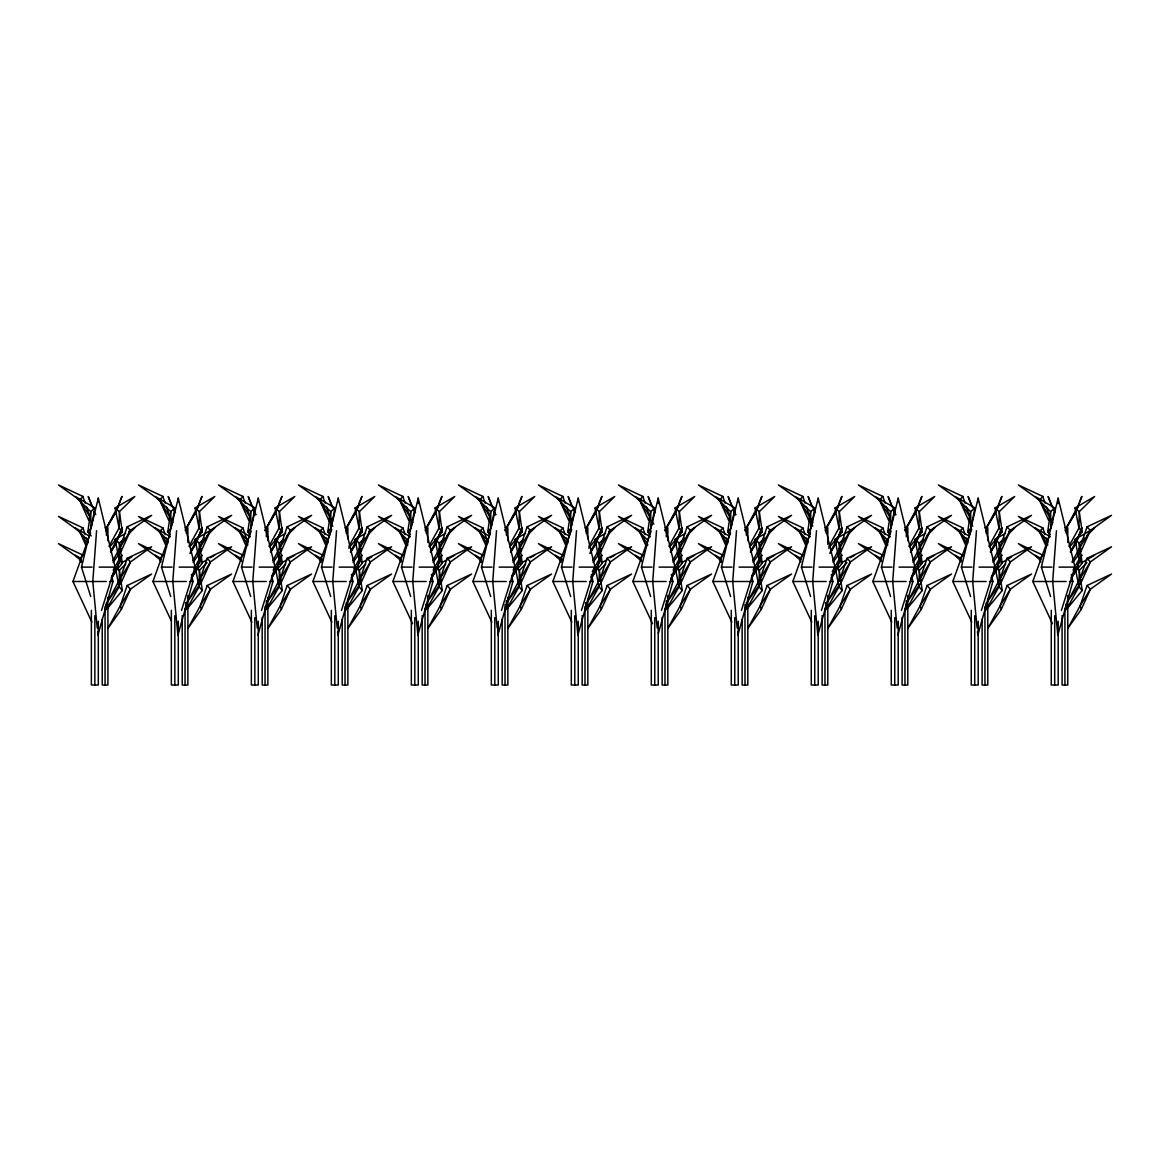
<?xml version="1.0" encoding="UTF-8"?>
<svg xmlns="http://www.w3.org/2000/svg" width="1170" height="1170" viewBox="0 0 1170 1170"><rect width="100%" height="100%" fill="white"/><g stroke="black" fill="none" stroke-linecap="round" stroke-linejoin="round"><path stroke-width="1.5" d="M279.191 552.211L279.045 559.494L273.166 570.156M279.264 548.569L279.381 543.114L283.228 539.311M599.113 581.271L599.332 570.346L605.753 564.028M839.08 581.271L839.299 570.346L846.992 562.77M919.108 552.211L918.962 559.494L913.083 570.156M919.181 548.569L919.298 543.114L923.145 539.311M919.064 581.271L919.298 570.346L925.704 564.028M96.584 530.727L92.796 581.505L97.242 627.968M176.568 530.727L172.794 581.505L177.913 635.105L192.977 581.505L191.427 574.441M256.552 530.727L252.778 581.505L257.224 627.968M336.55 530.727L332.763 581.505L337.209 627.968M416.535 530.727L412.761 581.505L417.88 635.105L432.944 581.505L431.394 574.441M496.519 530.727L492.745 581.505L497.191 627.968M576.517 530.727L572.744 581.505L577.863 635.105L592.927 581.505L591.376 574.441M656.502 530.727L652.728 581.505L657.174 627.968M736.5 530.727L732.712 581.505L737.159 627.968M816.484 530.727L812.711 581.505L817.83 635.105L832.894 581.505L831.344 574.441M896.469 530.727L892.695 581.505L897.141 627.968M976.467 530.727L972.679 581.505L977.125 627.968M1056.451 530.727L1052.678 581.505L1057.797 635.105L1072.861 581.505L1071.31 574.441M87.823 531.838L90.719 511.67L94.989 507.985L75.348 496.504L90.719 511.67L91.07 528.05L87.823 531.838L91.201 535.918M167.807 531.838L170.718 511.67L174.988 507.985L155.332 496.504L170.718 511.67L171.054 528.05L167.807 531.838L170.074 534.558M247.791 531.838L250.702 511.67L254.972 507.985L235.316 496.504L250.702 511.67L251.038 528.05L247.791 531.838L250.058 534.558M327.79 531.838L330.7 511.67L334.971 507.985L315.315 496.504L330.7 511.67L331.037 528.05L327.79 531.838L330.042 534.558M407.774 531.838L410.685 511.67L414.955 507.985L395.299 496.504L410.685 511.67L411.021 528.05L407.774 531.838L410.041 534.558M487.758 531.838L490.669 511.67L494.939 507.985L475.298 496.504L490.669 511.67L491.005 528.05L487.758 531.838L490.025 534.558M567.757 531.838L570.667 511.67L574.938 507.985L555.282 496.504L570.667 511.67L571.004 528.05L567.757 531.838L570.009 534.558M647.741 531.838L650.652 511.67L654.922 507.985L635.266 496.504L650.652 511.67L650.988 528.05L647.741 531.838L650.008 534.558M727.74 531.838L730.636 511.67L734.906 507.985L715.265 496.504L730.636 511.67L730.987 528.05L727.74 531.838L729.992 534.558M807.724 531.838L810.634 511.67L814.905 507.985L795.249 496.504L810.634 511.67L810.971 528.05L807.724 531.838L809.991 534.558M887.708 531.838L890.619 511.67L894.889 507.985L875.233 496.504L890.619 511.67L890.955 528.05L887.708 531.838L889.975 534.558M967.707 531.838L970.617 511.67L974.888 507.985L955.232 496.504L970.617 511.67L970.954 528.05L967.707 531.838L969.959 534.558M1047.691 531.838L1050.601 511.67L1054.872 507.985L1035.216 496.504L1050.601 511.67L1050.938 528.05L1047.691 531.838L1049.958 534.558M91.07 528.05L94.989 507.985M171.054 528.05L174.988 507.985M251.038 528.05L254.972 507.985M331.037 528.05L334.971 507.985M411.021 528.05L414.955 507.985M491.005 528.05L494.939 507.985M571.004 528.05L574.938 507.985M650.988 528.05L654.922 507.985M730.987 528.05L734.906 507.985M810.971 528.05L814.905 507.985M890.955 528.05L894.889 507.985M970.954 528.05L974.888 507.985M1050.938 528.05L1054.872 507.985M90.704 596.51L81.49 567.114L98.28 498.186L115.07 567.114L101.527 610.345M170.688 596.51L161.489 567.114L178.264 498.186L195.054 567.114L181.511 610.345M250.672 596.51L241.473 567.114L258.263 498.186L275.038 567.114L261.51 610.345M330.671 596.51L321.457 567.114L338.247 498.186L355.036 567.114L341.494 610.345M410.655 596.51L401.456 567.114L418.231 498.186L435.021 567.114L421.492 610.345M490.654 596.51L481.44 567.114L498.23 498.186L515.005 567.114L501.477 610.345M570.638 596.51L561.439 567.114L578.214 498.186L595.003 567.114L581.461 610.345M650.622 596.51L641.423 567.114L658.213 498.186L674.988 567.114L661.459 610.345M730.621 596.51L721.407 567.114L738.197 498.186L754.972 567.114L741.444 610.345M810.605 596.51L801.406 567.114L818.181 498.186L834.97 567.114L821.428 610.345M890.589 596.51L881.39 567.114L898.18 498.186L914.955 567.114L901.426 610.345M970.588 596.51L961.374 567.114L978.164 498.186L994.953 567.114L981.411 610.345M1050.572 596.51L1041.373 567.114L1058.148 498.186L1074.938 567.114L1061.409 610.345M106.412 535.085L106.368 528.05L116.137 511.67L121.899 496.504L116.137 511.67L106.002 528.738M110.814 552.05L116.137 543.114L121.899 527.933L116.137 543.114L110.609 552.415M111.706 577.804L116.137 570.346L121.899 555.18L116.137 570.346L111.53 578.112M186.396 533.33L186.366 528.05L196.121 511.67L201.898 496.504L196.121 511.67L185.079 530.288M189.92 553.527L196.121 543.114L201.898 527.933L196.121 543.114L190.593 552.415M191.69 577.804L196.121 570.346L201.898 555.18L196.121 570.346L191.514 578.112M264.873 530.58L276.12 511.67L281.882 496.504L276.12 511.67L265.063 530.288M270.796 552.05L276.12 543.114L281.882 527.933L276.12 543.114L270.592 552.415M271.674 577.804L276.12 570.346L281.882 555.18L276.12 570.346L272.434 576.561M346.364 533.33L346.349 528.05L356.104 511.67L361.881 496.504L356.104 511.67L345.969 528.738M350.781 552.05L356.104 543.114L361.881 527.933L356.104 543.114L350.576 552.415M351.673 577.804L356.104 570.346L361.881 555.18L356.104 570.346L351.497 578.112M426.363 533.33L426.333 528.05L436.103 511.67L441.865 496.504L436.103 511.67L425.046 530.288M430.765 552.05L436.103 543.114L441.865 527.933L436.103 543.114L430.575 552.415M430.765 579.282L436.103 570.346L441.865 555.18L436.103 570.346L431.496 578.112M504.855 530.58L516.087 511.67L521.849 496.504L516.087 511.67L505.03 530.288M510.763 552.05L516.087 543.114L521.849 527.933L516.087 543.114L510.559 552.415M511.641 577.804L516.087 570.346L521.849 555.18L516.087 570.346L511.48 578.112M586.331 533.33L586.316 528.05L596.071 511.67L601.848 496.504L596.071 511.67L585.936 528.738M589.856 553.527L596.071 543.114L601.848 527.933L596.071 543.114L590.543 552.415M591.64 577.804L596.071 570.346L601.848 555.18L596.071 570.346L591.464 578.112M664.823 530.58L676.07 511.67L681.832 496.504L676.07 511.67L665.013 530.288M670.746 552.05L676.07 543.114L681.832 527.933L676.07 543.114L670.542 552.415M670.746 579.282L676.07 570.346L681.832 555.18L676.07 570.346L671.463 578.112M744.822 530.58L756.054 511.67L761.816 496.504L756.054 511.67L744.997 530.288M750.731 552.05L756.054 543.114L761.816 527.933L756.054 543.114L750.526 552.415M751.623 577.804L756.054 570.346L761.816 555.18L756.054 570.346L751.447 578.112M826.312 533.33L826.283 528.05L836.038 511.67L841.815 496.504L836.038 511.67L824.996 530.288M829.837 553.527L836.038 543.114L841.815 527.933L836.038 543.114L830.51 552.415M831.607 577.804L836.038 570.346L841.815 555.18L836.038 570.346L831.431 578.112M904.79 530.58L916.037 511.67L921.799 496.504L916.037 511.67L904.98 530.288M910.713 552.05L916.037 543.114L921.799 527.933L916.037 543.114L910.509 552.415M910.713 579.282L916.037 570.346L921.799 555.18L916.037 570.346L911.43 578.112M986.281 533.33L986.266 528.05L996.021 511.67L1001.798 496.504L996.021 511.67L985.886 528.738M990.697 552.05L996.021 543.114L1001.798 527.933L996.021 543.114L990.493 552.415M991.59 577.804L996.021 570.346L1001.798 555.18L996.021 570.346L991.414 578.112M1066.28 533.33L1066.25 528.05L1076.02 511.67L1081.782 496.504L1076.02 511.67L1064.963 530.288M1070.682 552.05L1076.02 543.114L1081.782 527.933L1076.02 543.114L1070.492 552.415M1071.574 577.804L1076.02 570.346L1081.782 555.18L1076.02 570.346L1071.413 578.112M86.361 506.493L89.754 516.526L88.715 520.314L79.648 500.146L58.5 484.98L82.953 496.446L85.22 503.144M246.329 506.493L249.736 516.526L248.698 520.314L239.631 500.146L218.483 484.98L242.936 496.446L245.203 503.144M332.836 526.178L328.682 520.314L329.721 516.526L326.328 506.493M406.312 506.493L409.705 516.526L408.681 520.314L399.613 500.146L378.451 484.98L402.919 496.446L405.186 503.144M491.78 524.701L488.665 520.314L489.703 516.526L486.296 506.493M646.279 506.493L649.686 516.526L648.648 520.314L639.58 500.146L618.433 484.98L642.886 496.446L645.153 503.144M726.278 506.493L729.67 516.526L728.632 520.314L719.565 500.146L698.417 484.98L722.87 496.446L725.137 503.144M812.784 526.178L808.616 520.314L809.655 516.526L806.262 506.493M886.246 506.493L889.653 516.526L888.615 520.314L879.547 500.146L858.4 484.98L882.853 496.446L885.12 503.144M972.753 526.178L968.599 520.314L969.637 516.526L966.244 506.493M111.823 576.21L112.978 581.505L97.929 635.105L97.929 631.507M257.912 635.105L272.961 581.505L271.806 576.21M337.56 631.537L337.896 635.105L352.96 581.505L351.409 574.441M511.773 576.21L512.928 581.505L497.879 635.105L497.879 629.709M658.344 633.379L672.911 581.505L671.361 574.441M751.74 576.21L752.895 581.505L737.846 635.105L737.846 631.507M897.829 635.105L912.878 581.505L911.722 576.21M977.476 631.537L977.813 635.105L992.877 581.505L991.707 576.21M113.095 562.434L121.402 550.704L120.378 546.916L130.47 530.536L151.632 515.356L127.164 526.836L120.378 546.916L112.89 560.62M127.164 558.28L120.378 578.346L107.903 601.19L121.402 582.134L130.47 561.966L151.632 546.799L127.164 558.28L130.47 561.966L120.378 578.346L121.402 582.134M127.164 585.526L120.378 605.592L107.903 628.436L121.402 609.38L130.47 589.212L151.632 574.046L127.164 585.526L130.47 589.212L120.378 605.592L121.402 609.38M193.079 562.434L201.401 550.704L200.362 546.916L210.468 530.536L231.616 515.356L207.163 526.836L200.362 546.916L192.874 560.62M207.163 558.28L200.362 578.346L187.887 601.19L201.401 582.134L210.468 561.966L231.616 546.799L207.163 558.28L210.468 561.966L200.362 578.346L201.401 582.134M207.163 585.526L200.362 605.592L187.887 628.436L201.401 609.38L210.468 589.212L231.616 574.046L207.163 585.526L210.468 589.212L200.362 605.592L201.401 609.38M273.078 562.434L281.385 550.704L280.347 546.916L290.452 530.536L311.6 515.356L287.147 526.836L280.347 546.916L272.873 560.62M287.147 558.28L280.347 578.346L267.886 601.19L281.385 582.134L290.452 561.966L311.6 546.799L287.147 558.28L290.452 561.966L280.347 578.346L281.385 582.134M287.147 585.526L280.347 605.592L267.886 628.436L281.385 609.38L290.452 589.212L311.6 574.046L287.147 585.526L290.452 589.212L280.347 605.592L281.385 609.38M353.062 562.434L361.384 550.704L360.345 546.916L370.437 530.536L391.599 515.356L367.131 526.836L360.345 546.916L352.857 560.62M367.131 558.28L360.345 578.346L347.87 601.19L361.384 582.134L370.437 561.966L391.599 546.799L367.131 558.28L370.437 561.966L360.345 578.346L361.384 582.134M367.131 585.526L360.345 605.592L347.87 628.436L361.384 609.38L370.437 589.212L391.599 574.046L367.131 585.526L370.437 589.212L360.345 605.592L361.384 609.38M433.061 562.434L441.368 550.704L440.329 546.916L450.435 530.536L471.583 515.356L447.13 526.836L440.329 546.916L432.856 560.62M447.13 558.28L440.329 578.346L427.854 601.19L441.368 582.134L450.435 561.966L471.583 546.799L447.13 558.28L450.435 561.966L440.329 578.346L441.368 582.134M447.13 585.526L440.329 605.592L427.854 628.436L441.368 609.38L450.435 589.212L471.583 574.046L447.13 585.526L450.435 589.212L440.329 605.592L441.368 609.38M513.045 562.434L521.352 550.704L520.314 546.916L530.419 530.536L551.567 515.356L527.114 526.836L520.314 546.916L512.84 560.62M527.114 558.28L520.314 578.346L507.853 601.19L521.352 582.134L530.419 561.966L551.567 546.799L527.114 558.28L530.419 561.966L520.314 578.346L521.352 582.134M527.114 585.526L520.314 605.592L507.853 628.436L521.352 609.38L530.419 589.212L551.567 574.046L527.114 585.526L530.419 589.212L520.314 605.592L521.352 609.38M593.029 562.434L601.351 550.704L600.312 546.916L610.418 530.536L631.566 515.356L607.113 526.836L600.312 546.916L592.824 560.62M607.113 558.28L600.312 578.346L587.837 601.19L601.351 582.134L610.418 561.966L631.566 546.799L607.113 558.28L610.418 561.966L600.312 578.346L601.351 582.134M607.113 585.526L600.312 605.592L587.837 628.436L601.351 609.38L610.418 589.212L631.566 574.046L607.113 585.526L610.418 589.212L600.312 605.592L601.351 609.38M673.028 562.434L681.335 550.704L680.297 546.916L690.402 530.536L711.55 515.356L687.097 526.836L680.297 546.916L672.823 560.62M687.097 558.28L680.297 578.346L667.836 601.19L681.335 582.134L690.402 561.966L711.55 546.799L687.097 558.28L690.402 561.966L680.297 578.346L681.335 582.134M687.097 585.526L680.297 605.592L667.836 628.436L681.335 609.38L690.402 589.212L711.55 574.046L687.097 585.526L690.402 589.212L680.297 605.592L681.335 609.38M753.012 562.434L761.319 550.704L760.295 546.916L770.386 530.536L791.549 515.356L767.081 526.836L760.295 546.916L752.807 560.62M767.081 558.28L760.295 578.346L747.82 601.19L761.319 582.134L770.386 561.966L791.549 546.799L767.081 558.28L770.386 561.966L760.295 578.346L761.319 582.134M767.081 585.526L760.295 605.592L747.82 628.436L761.319 609.38L770.386 589.212L791.549 574.046L767.081 585.526L770.386 589.212L760.295 605.592L761.319 609.38M832.996 562.434L841.318 550.704L840.279 546.916L850.385 530.536L871.533 515.356L847.08 526.836L840.279 546.916L832.791 560.62M847.08 558.28L840.279 578.346L827.804 601.19L841.318 582.134L850.385 561.966L871.533 546.799L847.08 558.28L850.385 561.966L840.279 578.346L841.318 582.134M847.08 585.526L840.279 605.592L827.804 628.436L841.318 609.38L850.385 589.212L871.533 574.046L847.08 585.526L850.385 589.212L840.279 605.592L841.318 609.38M912.995 562.434L921.302 550.704L920.263 546.916L930.369 530.536L951.517 515.356L927.064 526.836L920.263 546.916L912.79 560.62M927.064 558.28L920.263 578.346L907.803 601.19L921.302 582.134L930.369 561.966L951.517 546.799L927.064 558.28L930.369 561.966L920.263 578.346L921.302 582.134M927.064 585.526L920.263 605.592L907.803 628.436L921.302 609.38L930.369 589.212L951.517 574.046L927.064 585.526L930.369 589.212L920.263 605.592L921.302 609.38M992.979 562.434L1001.286 550.704L1000.262 546.916L1010.353 530.536L1031.516 515.356L1007.048 526.836L1000.262 546.916L992.774 560.62M1007.048 558.28L1000.262 578.346L987.787 601.19L1001.286 582.134L1010.353 561.966L1031.516 546.799L1007.048 558.28L1010.353 561.966L1000.262 578.346L1001.286 582.134M1007.048 585.526L1000.262 605.592L987.787 628.436L1001.286 609.38L1010.353 589.212L1031.516 574.046L1007.048 585.526L1010.353 589.212L1000.262 605.592L1001.286 609.38M1072.978 562.434L1081.285 550.704L1080.246 546.916L1090.352 530.536L1111.5 515.356L1087.047 526.836L1080.246 546.916L1071.939 562.141M1087.047 558.28L1080.246 578.346L1067.771 601.19L1081.285 582.134L1090.352 561.966L1111.5 546.799L1087.047 558.28L1090.352 561.966L1080.246 578.346L1081.285 582.134M1087.047 585.526L1080.246 605.592L1067.771 628.436L1081.285 609.38L1090.352 589.212L1111.5 574.046L1087.047 585.526L1090.352 589.212L1080.246 605.592L1081.285 609.38M91.874 622.118L72.935 581.505L90.617 532.759M171.098 620.495L152.919 581.505L169.986 534.441M251.842 622.118L232.918 581.505L251.199 531.078M331.841 622.118L312.902 581.505L331.797 529.396M412.586 623.742L392.886 581.505L409.953 534.441M491.809 622.118L472.885 581.505L490.566 532.759M571.808 622.118L552.869 581.505L571.764 529.396M652.553 623.742L632.868 581.505L651.149 531.078M731.791 622.118L712.852 581.505L730.533 532.759M811.775 622.118L792.836 581.505L810.518 532.759M891.759 622.118L872.835 581.505L891.116 531.078M971.758 622.118L952.819 581.505L971.714 529.396M1052.503 623.742L1032.803 581.505L1049.87 534.441M121.402 550.704L130.47 530.536L127.164 526.836M201.401 550.704L210.468 530.536L207.163 526.836M281.385 550.704L290.452 530.536L287.147 526.836M361.384 550.704L370.437 530.536L367.131 526.836M441.368 550.704L450.435 530.536L447.13 526.836M521.352 550.704L530.419 530.536L527.114 526.836M601.351 550.704L610.418 530.536L607.113 526.836M681.335 550.704L690.402 530.536L687.097 526.836M761.319 550.704L770.386 530.536L767.081 526.836M841.318 550.704L850.385 530.536L847.08 526.836M921.302 550.704L930.369 530.536L927.064 526.836M1001.286 550.704L1010.353 530.536L1007.048 526.836M1081.285 550.704L1090.352 530.536L1087.047 526.836M106.368 528.05L117.102 507.985M110.507 551.772L117.102 539.414M111.326 577.468L117.102 566.66M186.366 528.05L197.086 507.985M190.491 551.772L197.086 539.414M191.31 577.468L197.086 566.66M277.085 507.985L266.351 528.05L266.394 536.84M270.475 551.772L277.085 539.414M272.127 575.918L277.085 566.66M346.349 528.05L357.069 507.985M350.473 551.772L357.069 539.414M351.292 577.468L357.069 566.66M426.333 528.05L437.068 507.985M430.458 551.772L437.068 539.414M431.291 577.468L437.068 566.66M517.052 507.985L506.317 528.05L506.361 535.085M510.442 551.772L517.052 539.414M512.094 575.918L517.052 566.66M586.316 528.05L597.036 507.985M590.441 551.772L597.036 539.414M591.259 577.468L597.036 566.66M677.035 507.985L666.3 528.05L666.344 536.84M670.425 551.772L677.035 539.414M671.258 577.468L677.035 566.66M757.019 507.985L746.284 528.05L746.328 535.085M750.423 551.772L757.019 539.414M752.061 575.918L757.019 566.66M826.283 528.05L837.003 507.985M830.407 551.772L837.003 539.414M831.226 577.468L837.003 566.66M917.002 507.985L906.267 528.05L906.311 536.84M911.225 550.222L917.002 539.414M911.225 577.468L917.002 566.66M986.266 528.05L996.986 507.985M990.39 551.772L996.986 539.414M991.209 577.468L996.986 566.66M1066.25 528.05L1076.985 507.985M1070.374 551.772L1076.985 539.414M1071.208 577.468L1076.985 566.66M109 546.332L119.062 528.05L119.398 511.67L134.784 496.504L115.128 507.985L119.062 528.05L122.309 531.838L109.878 546.814M113.198 570.156L119.062 559.494L119.398 543.114L124.532 538.054M107.318 608.064L119.062 586.74L119.398 570.346L125.804 564.028M188.984 546.332L199.046 528.05L199.383 511.67L214.768 496.504L195.112 507.985L199.046 528.05L202.293 531.838L189.862 546.814M194.015 568.635L199.046 559.494L199.383 543.114L204.516 538.054M188.151 606.528L199.046 586.74L199.383 570.346L207.075 562.77M268.983 546.332L279.045 528.05L279.381 511.67L294.767 496.504L275.111 507.985L279.045 528.05L282.292 531.838L269.846 546.814M267.301 608.064L279.045 586.74L279.381 570.346L285.787 564.028M348.967 546.332L359.029 528.05L359.365 511.67L374.751 496.504L355.095 507.985L359.029 528.05L362.276 531.838L348.718 548.174M353.998 568.635L359.029 559.494L359.365 543.114L364.499 538.054M347.285 608.064L359.029 586.74L359.365 570.346L365.771 564.028M428.951 546.332L439.013 528.05L439.364 511.67L454.735 496.504L435.094 507.985L439.013 528.05L442.26 531.838L429.829 546.814M433.149 570.156L439.013 559.494L439.364 543.114L444.483 538.054M427.284 608.064L439.013 586.74L439.364 570.346L445.77 564.028M509.784 544.81L519.012 528.05L519.348 511.67L534.734 496.504L515.078 507.985L519.012 528.05L522.259 531.838L509.827 546.814M513.133 570.156L519.012 559.494L519.348 543.114L523.195 539.311M507.268 608.064L519.012 586.74L519.348 570.346L525.754 564.028M588.934 546.332L598.996 528.05L599.332 511.67L614.718 496.504L595.062 507.985L598.996 528.05L602.243 531.838L588.685 548.174M592.283 571.677L598.996 559.494L599.332 543.114L604.466 538.054M595.72 570.009L598.996 586.74L586.419 609.585L585.57 602.652M668.918 546.332L678.995 528.05L679.331 511.67L694.702 496.504L675.061 507.985L678.995 528.05L682.242 531.838L669.796 546.814M673.116 570.156L678.995 559.494L679.331 543.114L684.45 538.054M667.251 608.064L678.995 586.74L679.331 570.346L684.45 565.3M749.751 544.81L758.979 528.05L759.315 511.67L774.701 496.504L755.045 507.985L758.979 528.05L762.226 531.838L749.794 546.814M753.114 570.156L758.979 559.494L759.315 543.114L764.449 538.054M747.235 608.064L758.979 586.74L759.315 570.346L765.721 564.028M828.901 546.332L838.963 528.05L839.299 511.67L854.685 496.504L835.029 507.985L838.963 528.05L842.21 531.838L828.653 548.174M832.265 571.677L838.963 559.494L839.299 543.114L844.433 538.054M828.067 606.528L838.963 586.74L835.687 570.009M908.9 546.332L918.962 528.05L919.298 511.67L934.684 496.504L915.028 507.985L918.962 528.05L922.209 531.838L909.763 546.814M907.218 608.064L918.962 586.74L915.686 570.009M988.884 546.332L998.946 528.05L999.282 511.67L1014.668 496.504L995.012 507.985L998.946 528.05L1002.193 531.838L989.761 546.814M993.915 568.635L998.946 559.494L999.282 543.114L1004.416 538.054M987.202 608.064L998.946 586.74L999.282 570.346L1005.688 564.028M1068.868 546.332L1078.93 528.05L1079.281 511.67L1094.652 496.504L1075.011 507.985L1078.93 528.05L1082.177 531.838L1069.746 546.814M1073.065 570.156L1078.93 559.494L1079.281 543.114L1084.4 538.054M1068.034 606.528L1078.93 586.74L1079.281 570.346L1086.959 562.77M113.271 574.163L122.309 563.267L119.398 543.114L115.128 539.414L125.716 533.227M107.611 608.224L122.309 590.514L119.398 570.346L116.196 567.582M192.129 575.523L202.293 563.267L199.383 543.114L195.112 539.414L214.768 527.933L207.075 535.524M187.609 608.224L202.293 590.514L199.383 570.346L197.247 568.503M272.113 575.523L282.292 563.267L279.381 543.114L275.111 539.414L285.685 533.227M267.594 608.224L282.292 590.514L279.381 570.346L276.178 567.582M354.364 572.803L362.276 563.267L359.365 543.114L355.095 539.414L365.683 533.227M345.823 604.378L346.452 609.585L362.276 590.514L359.365 570.346L356.163 567.582M432.096 575.523L442.26 563.267L439.364 543.114L435.094 539.414L445.668 533.227M427.577 608.224L442.26 590.514L439.364 570.346L437.229 568.503M512.08 575.523L522.259 563.267L519.348 543.114L515.078 539.414L525.666 533.227M507.561 608.224L522.259 590.514L519.348 570.346L516.145 567.582M590.938 576.883L602.243 563.267L599.332 543.114L595.062 539.414L605.65 533.227M597.197 568.503L599.332 570.346L602.243 590.514L586.419 609.585L586.389 602.55M672.063 575.523L682.242 563.267L679.331 543.114L675.061 539.414L685.635 533.227M667.543 608.224L682.242 590.514L679.331 570.346L677.196 568.503M752.047 575.523L762.226 563.267L759.315 543.114L755.045 539.414L765.633 533.227M747.528 608.224L762.226 590.514L759.315 570.346L756.112 567.582M832.045 575.523L842.21 563.267L839.299 543.114L835.029 539.414L854.685 527.933L848.279 534.251M827.526 608.224L842.21 590.514L839.299 570.346L837.164 568.503M913.156 574.163L922.209 563.267L919.298 543.114L915.028 539.414L925.602 533.227M907.51 608.224L922.209 590.514L919.298 570.346L917.163 568.503M994.281 572.803L1002.193 563.267L999.282 543.114L995.012 539.414L1005.6 533.227M985.74 604.378L986.369 609.585L1002.193 590.514L999.282 570.346L996.08 567.582M1072.013 575.523L1082.177 563.267L1079.281 543.114L1075.011 539.414L1094.652 527.933L1086.959 535.524M1067.493 608.224L1082.177 590.514L1079.281 570.346L1077.146 568.503M82.953 496.446L79.648 500.146L89.754 516.526M87.004 543.494L79.648 531.575L58.5 516.409L82.953 527.889L79.648 531.575L85.922 545.542M173.072 522.624L159.646 500.146L138.484 484.98L162.952 496.446L159.646 500.146L168.714 520.314L169.738 516.526L166.345 506.493M166.988 543.494L159.646 531.575L138.484 516.409L162.952 527.889L159.646 531.575L166.608 547.092M159.646 558.821L162.952 555.136L138.484 543.655L159.646 558.821L161.036 561.922M242.936 496.446L239.631 500.146L249.736 516.526M247.894 544.986L239.631 531.575L218.483 516.409L242.936 527.889L239.631 531.575L246.607 547.092M332.221 521.103L319.615 500.146L298.467 484.98L322.92 496.446L319.615 500.146L328.682 520.314M326.971 543.494L319.615 531.575L298.467 516.409L322.92 527.889L319.615 531.575L326.591 547.092M402.919 496.446L399.613 500.146L409.705 516.526M407.877 544.986L399.613 531.575L378.451 516.409L402.919 527.889L399.613 531.575L406.59 547.092M399.613 558.821L402.919 555.136L378.451 543.655L399.613 558.821L401.003 561.922M489.703 516.526L479.598 500.146L458.45 484.98L482.903 496.446L479.598 500.146L488.665 520.314M486.939 543.494L479.598 531.575L458.45 516.409L482.903 527.889L479.598 531.575L485.872 545.542M572.188 521.103L559.582 500.146L538.434 484.98L562.887 496.446L559.582 500.146L568.649 520.314L569.688 516.526L566.295 506.493M566.938 543.494L559.582 531.575L538.434 516.409L562.887 527.889L559.582 531.575L566.558 547.092M642.886 496.446L639.58 500.146L649.686 516.526M647.844 544.986L639.58 531.575L618.433 516.409L642.886 527.889L639.58 531.575L646.557 547.092M722.87 496.446L719.565 500.146L729.67 516.526M726.921 543.494L719.565 531.575L698.417 516.409L722.87 527.889L719.565 531.575L725.839 545.542M812.989 522.624L799.563 500.146L778.401 484.98L802.869 496.446L799.563 500.146L808.616 520.314M806.905 543.494L799.563 531.575L778.401 516.409L802.869 527.889L799.563 531.575L806.525 547.092M799.563 558.821L802.869 555.136L778.401 543.655L799.563 558.821L800.953 561.922M882.853 496.446L879.547 500.146L889.653 516.526M887.811 544.986L879.547 531.575L858.4 516.409L882.853 527.889L879.547 531.575L886.524 547.092M969.637 516.526L959.532 500.146L938.384 484.98L962.837 496.446L959.532 500.146L968.599 520.314M966.888 543.494L959.532 531.575L938.384 516.409L962.837 527.889L959.532 531.575L965.806 545.542M959.532 558.821L962.837 555.136L938.384 543.655L959.532 558.821L960.936 561.922M1052.956 522.624L1039.53 500.146L1018.368 484.98L1042.836 496.446L1039.53 500.146L1048.598 520.314L1049.622 516.526L1046.229 506.493M1047.793 544.986L1039.53 531.575L1018.368 516.409L1042.836 527.889L1039.53 531.575L1046.506 547.092M1039.53 558.821L1042.836 555.136L1018.368 543.655L1039.53 558.821L1040.92 561.922M128.378 534.251L134.784 527.933L128.729 531.472M287.074 535.524L294.767 527.933L290.233 530.58M368.345 534.251L374.751 527.933L368.711 531.472M447.042 535.524L454.735 527.933L450.201 530.58M528.313 534.251L534.734 527.933L528.679 531.472M608.312 534.251L614.718 527.933L608.678 531.472M687.024 535.524L694.702 527.933L690.168 530.58M768.295 534.251L774.701 527.933L768.646 531.472M926.991 535.524L934.684 527.933L930.135 530.58M1008.262 534.251L1014.668 527.933L1008.613 531.472M121.183 563.121L131.757 556.949M201.167 563.121L207.207 559.596M210.234 557.827L214.768 555.18M279.645 564.013L294.767 555.18M362.656 562.243L371.724 556.949M441.134 563.121L454.735 555.18M519.612 564.013L527.173 559.596M530.2 557.827L534.734 555.18M602.623 562.243L607.157 559.596M610.184 557.827L614.718 555.18M681.101 563.121L694.702 555.18M761.1 563.121L774.701 555.18M841.084 563.121L847.124 559.596M850.151 557.827L854.685 555.18M919.561 564.013L934.684 555.18M1001.067 563.121L1011.64 556.949M1081.051 563.121L1094.652 555.18M105.066 527.846L107.903 527.846L107.903 540.642M185.05 527.846L187.887 527.846L187.887 542.471M265.049 527.846L267.886 527.846L267.886 540.642M345.033 527.846L347.87 527.846L347.87 538.814M425.017 527.846L427.854 527.846L427.854 542.471M505.016 527.846L507.853 527.846L507.853 540.642M585 527.846L587.837 527.846L587.837 538.814M664.984 527.846L667.836 527.846L667.836 540.642M744.983 527.846L747.82 527.846L747.82 540.642M824.967 527.846L827.804 527.846L827.804 544.299M904.951 527.846L907.803 527.846L907.803 540.642M984.95 527.846L987.787 527.846L987.787 540.642M1064.934 527.846L1067.771 527.846L1067.771 542.471M81.49 567.114L92.094 567.114M99.157 567.114L115.07 567.114M161.489 567.114L172.092 567.114M179.156 567.114L195.054 567.114M241.473 567.114L252.077 567.114M259.14 567.114L275.038 567.114M321.457 567.114L332.061 567.114M339.124 567.114L355.036 567.114M401.456 567.114L412.059 567.114M419.123 567.114L435.021 567.114M481.44 567.114L492.043 567.114M499.107 567.114L515.005 567.114M561.439 567.114L572.028 567.114M579.106 567.114L595.003 567.114M641.423 567.114L652.026 567.114M659.09 567.114L674.988 567.114M721.407 567.114L732.01 567.114M739.074 567.114L754.972 567.114M801.406 567.114L811.995 567.114M819.073 567.114L834.97 567.114M881.39 567.114L891.993 567.114M899.057 567.114L914.955 567.114M961.374 567.114L971.977 567.114M979.041 567.114L994.953 567.114M1041.373 567.114L1051.976 567.114M1059.04 567.114L1074.938 567.114M72.935 581.505L106.251 581.505M109.614 581.505L112.978 581.505M152.919 581.505L186.249 581.505M189.613 581.505L192.977 581.505M232.918 581.505L266.233 581.505M269.597 581.505L272.961 581.505M312.902 581.505L346.232 581.505M349.596 581.505L352.96 581.505M392.886 581.505L426.216 581.505M429.58 581.505L432.944 581.505M472.885 581.505L506.2 581.505M509.564 581.505L512.928 581.505M552.869 581.505L586.199 581.505M589.563 581.505L592.927 581.505M632.868 581.505L666.183 581.505M669.547 581.505L672.911 581.505M712.852 581.505L752.895 581.505M792.836 581.505L826.166 581.505M829.53 581.505L832.894 581.505M872.835 581.505L906.15 581.505M909.514 581.505L912.878 581.505M952.819 581.505L986.134 581.505M989.513 581.505L992.877 581.505M1032.803 581.505L1066.133 581.505M1069.497 581.505L1072.861 581.505M1050.338 536.767L1035.216 527.933L1048.042 540.584M1041.271 558.719L1035.216 555.18L1040.349 560.24M968.833 535.889L955.232 527.933L968.043 540.584M961.272 558.719L955.232 555.18L961.638 561.498M890.355 536.767L875.233 527.933L888.059 540.584M881.288 558.719L875.233 555.18L881.654 561.498M810.371 536.767L795.249 527.933L808.06 540.584M801.289 558.719L795.249 555.18L800.382 560.24M728.866 535.889L715.265 527.933L728.076 540.584M721.305 558.719L715.265 555.18L721.671 561.498M650.388 536.767L635.266 527.933L648.092 540.584M641.321 558.719L635.266 555.18L641.686 561.498M568.883 535.889L555.282 527.933L568.093 540.584M562.843 559.596L555.282 555.18L560.401 560.24M488.899 535.889L475.298 527.933L488.109 540.584M481.338 558.719L475.298 555.18L481.704 561.498M410.421 536.767L395.299 527.933L408.125 540.584M401.354 558.719L395.299 555.18L401.705 561.498M328.916 535.889L315.315 527.933L328.127 540.584M322.876 559.596L315.315 555.18L321.721 561.498M250.439 536.767L235.316 527.933L248.142 540.584M241.371 558.719L235.316 555.18L241.737 561.498M170.454 536.767L155.332 527.933L168.158 540.584M161.387 558.719L155.332 555.18L160.465 560.24M88.949 535.889L75.348 527.933L88.159 540.584M81.388 558.719L75.348 555.18L81.754 561.498M1075.011 507.985L1079.281 511.67L1082.177 531.838M995.012 507.985L999.282 511.67L1002.193 531.838M915.028 507.985L919.298 511.67L922.209 531.838M835.029 507.985L839.299 511.67L842.21 531.838M755.045 507.985L759.315 511.67L762.226 531.838M675.061 507.985L679.331 511.67L682.242 531.838M595.062 507.985L599.332 511.67L602.243 531.838M515.078 507.985L519.348 511.67L522.259 531.838M435.094 507.985L439.364 511.67L442.26 531.838M355.095 507.985L359.365 511.67L362.276 531.838M275.111 507.985L279.381 511.67L282.292 531.838M195.112 507.985L199.383 511.67L202.293 531.838M115.128 507.985L119.398 511.67L122.309 531.838M1082.177 563.267L1078.93 559.494L1075.011 539.414M1082.177 590.514L1078.93 586.74L1075.654 570.009M1002.193 563.267L998.946 559.494L995.012 539.414M1002.193 590.514L998.946 586.74L995.67 570.009M922.209 563.267L918.962 559.494L915.028 539.414M918.962 586.74L922.209 590.514M842.21 563.267L838.963 559.494L835.029 539.414M838.963 586.74L842.21 590.514M762.226 563.267L758.979 559.494L755.045 539.414M762.226 590.514L758.979 586.74L755.703 570.009M682.242 563.267L678.995 559.494L675.061 539.414M682.242 590.514L678.995 586.74L675.704 570.009M602.243 563.267L598.996 559.494L595.062 539.414M598.996 586.74L602.243 590.514M522.259 563.267L519.012 559.494L515.078 539.414M522.259 590.514L519.012 586.74L515.736 570.009M442.26 563.267L439.013 559.494L435.094 539.414M442.26 590.514L439.013 586.74L435.737 570.009M362.276 563.267L359.029 559.494L355.095 539.414M362.276 590.514L359.029 586.74L355.753 570.009M282.292 563.267L279.045 559.494L275.111 539.414M282.292 590.514L279.045 586.74L275.769 570.009M202.293 563.267L199.046 559.494L195.112 539.414M202.293 590.514L199.046 586.74L195.77 570.009M122.309 563.267L119.062 559.494L115.128 539.414M122.309 590.514L119.062 586.74L115.786 570.009M721.407 561.805L719.565 558.821L698.417 543.655L722.87 555.136L719.565 558.821L720.969 561.922M561.424 561.805L559.582 558.821L538.434 543.655L562.887 555.136L559.582 558.821L560.986 561.922M481.44 561.805L479.598 558.821L458.45 543.655L482.903 555.136L479.598 558.821L480.987 561.922M321.457 561.805L319.615 558.821L298.467 543.655L322.92 555.136L319.615 558.821L321.019 561.922M81.49 561.805L79.648 558.821L58.5 543.655L82.953 555.136L79.648 558.821L81.052 561.922M893.236 509.213L895.664 514.654M735.681 514.654L733.897 511.67L735.74 514.771M495.714 514.654L493.93 511.67L495.773 514.771M253.32 509.213L255.747 514.654M93.98 511.67L95.764 514.654M893.88 511.67L895.723 514.771M253.963 511.67L255.806 514.771M652.173 521.103L653.84 524.145M411.372 519.568L413.039 522.624M1053.717 509.52L1055.369 512.606M893.748 509.52L895.386 512.606M813.75 509.52L815.402 512.606M733.765 509.52L735.418 512.606M653.767 509.52L655.419 512.606M573.783 509.52L575.435 512.606M413.8 509.52L415.452 512.606M253.831 509.52L255.469 512.606M173.833 509.52L175.485 512.606M1052.898 507.985L1048.101 496.504L1051.947 506.61M972.913 507.985L968.102 496.504L971.948 506.61M892.915 507.985L888.118 496.504L891.964 506.61M812.931 507.985L808.119 496.504L811.965 506.61M732.932 507.985L728.135 496.504L731.981 506.61M652.948 507.985L648.151 496.504L651.997 506.61M572.964 507.985L568.152 496.504L571.998 506.61M492.965 507.985L488.168 496.504L492.014 506.61M412.981 507.985L408.184 496.504L412.03 506.61M332.997 507.985L328.185 496.504L332.031 506.61M252.998 507.985L248.201 496.504L252.047 506.61M173.014 507.985L168.202 496.504L172.048 506.61M93.015 507.985L88.218 496.504L92.064 506.61M1042.836 496.446L1045.102 503.144M1042.836 527.889L1045.102 534.573M1046.229 537.922L1047.925 542.938M962.837 496.446L965.104 503.144M962.837 527.889L965.104 534.573M966.244 537.922L967.941 542.938M882.853 527.889L885.12 534.573M886.816 539.604L887.942 542.938M802.869 496.446L805.121 503.144M802.869 527.889L805.121 534.573M806.262 537.922L807.958 542.938M722.87 527.889L725.137 534.573M726.278 537.922L727.974 542.938M642.886 527.889L645.153 534.573M562.887 496.446L565.154 503.144M562.887 527.889L565.154 534.573M566.295 537.922L567.991 542.938M482.903 496.446L485.17 503.144M482.903 527.889L488.007 542.938M402.919 527.889L405.186 534.573M406.882 539.604L408.008 542.938M322.92 496.446L325.187 503.144M322.92 527.889L325.187 534.573M326.328 537.922L328.024 542.938M242.936 527.889L248.025 542.938M162.952 496.446L165.204 503.144M162.952 527.889L165.204 534.573M166.345 537.922L168.041 542.938M82.953 527.889L85.22 534.573M86.361 537.922L88.057 542.938M1065.724 604.378L1066.353 609.585L1066.338 604.305M905.741 604.378L906.384 609.585L906.341 600.795M825.552 602.652L826.386 609.585L826.356 602.55M745.977 606.118L746.401 609.585L746.372 602.55M665.774 604.378L666.403 609.585L666.373 600.795M506.01 606.118L506.434 609.585L506.391 600.795M425.807 604.378L426.436 609.585L426.421 604.305M266.043 606.118L266.467 609.585L266.424 600.795M185.635 602.652L186.469 609.585L186.439 602.55M105.856 604.378L106.485 609.585L106.455 602.55M986.339 602.55L986.369 609.585M346.422 602.55L346.452 609.585M1067.771 595.471L1067.771 685.02L1062.097 685.02L1062.097 615.581M1064.934 608.268L1064.934 685.02M1058.148 498.186L1058.148 503.597M1058.177 621.241L1058.177 685.02L1051.26 685.02L1051.26 610.301M1057.797 631.507L1057.797 635.105M1054.711 615.771L1054.711 685.02M987.787 599.128L987.787 685.02L982.113 685.02L982.113 619.222M984.95 606.44L984.95 685.02M978.164 498.186L978.164 501.784M978.193 621.241L978.193 685.02L971.261 685.02L971.261 610.301M977.813 631.507L977.813 635.105M974.727 615.771L974.727 685.02M907.803 595.471L907.803 685.02L902.114 685.02L902.114 617.409M904.951 608.268L904.951 685.02M898.18 498.186L898.18 501.784M898.194 621.241L898.194 685.02L891.277 685.02L891.277 610.301M894.743 617.584L894.743 685.02M827.804 595.471L827.804 685.02L822.13 685.02L822.13 615.581M824.967 608.268L824.967 685.02M818.181 498.186L818.181 501.784M818.21 621.241L818.21 685.02L811.278 685.02L811.278 610.301M817.83 631.507L817.83 635.105M814.744 615.771L814.744 685.02M747.82 597.3L747.82 685.02L742.146 685.02L742.146 619.222M744.983 604.612L744.983 685.02M738.197 498.186L738.197 501.784M738.226 621.241L738.226 685.02L731.294 685.02L731.294 610.301M734.76 617.584L734.76 685.02M667.836 595.471L667.836 685.02L662.147 685.02L662.147 617.409M664.984 608.268L664.984 685.02M658.213 498.186L658.213 503.597M658.227 621.241L658.227 685.02L651.31 685.02L651.31 610.301M654.761 617.584L654.761 685.02M587.837 599.128L587.837 685.02L582.163 685.02L582.163 615.581M585 606.44L585 685.02M578.214 498.186L578.214 501.784M578.243 621.241L578.243 685.02L571.311 685.02L571.311 610.301M577.863 631.507L577.863 635.105M574.777 615.771L574.777 685.02M507.853 597.3L507.853 685.02L502.164 685.02L502.164 619.222M505.016 604.612L505.016 685.02M498.23 498.186L498.23 501.784M498.259 621.241L498.259 685.02L491.327 685.02L491.327 610.301M494.793 617.584L494.793 685.02M427.854 595.471L427.854 685.02L422.18 685.02L422.18 615.581M425.017 608.268L425.017 685.02M418.231 498.186L418.231 503.597M418.26 621.241L418.26 685.02L411.343 685.02L411.343 610.301M414.794 617.584L414.794 685.02M347.87 599.128L347.87 685.02L342.196 685.02L342.196 619.222M345.033 606.44L345.033 685.02M338.247 498.186L338.247 501.784M338.276 621.241L338.276 685.02L331.344 685.02L331.344 610.301M337.896 631.507L337.896 635.105M334.81 615.771L334.81 685.02M267.886 597.3L267.886 685.02L262.197 685.02L262.197 617.409M265.049 606.44L265.049 685.02M258.263 498.186L258.263 501.784M258.277 621.241L258.277 685.02L251.36 685.02L251.36 610.301M254.826 617.584L254.826 685.02M187.887 595.471L187.887 685.02L182.213 685.02L182.213 615.581M185.05 608.268L185.05 685.02M178.264 498.186L178.264 501.784M178.293 621.241L178.293 685.02L171.361 685.02L171.361 610.301M177.913 631.507L177.913 635.105M174.827 615.771L174.827 685.02M107.903 597.3L107.903 685.02L102.229 685.02L102.229 619.222M105.066 606.44L105.066 685.02M98.28 498.186L98.28 501.784M98.309 621.241L98.309 685.02L91.377 685.02L91.377 610.301M94.843 615.771L94.843 685.02M242.936 555.136L239.631 558.821L218.483 543.655L242.936 555.136M642.886 555.136L639.58 558.821L618.433 543.655L642.886 555.136M882.853 555.136L879.547 558.821L858.4 543.655L882.853 555.136"/></g></svg>
